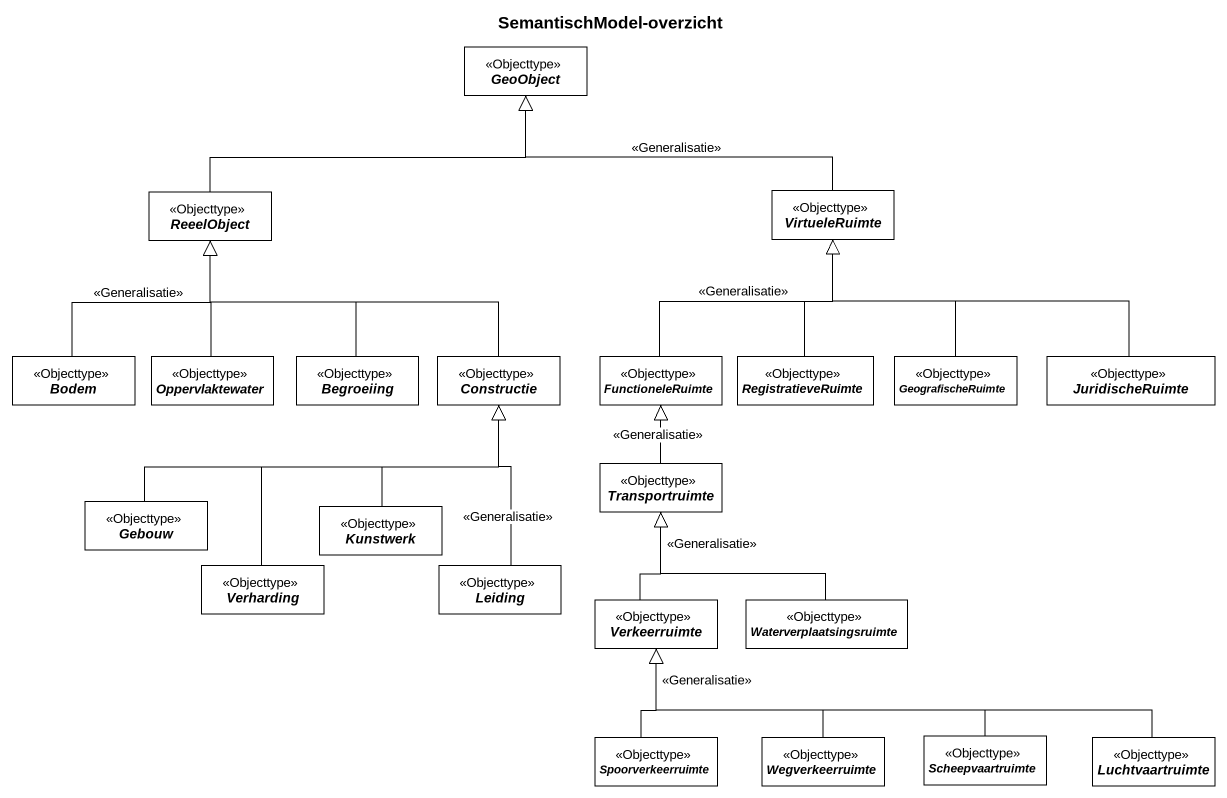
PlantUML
@startuml
title SemantischModel-overzicht
hide circle
hide empty members
abstract class GeoObject <<Objecttype>> #FFFFFF
abstract class ReeelObject <<Objecttype>> #FFFFFF
abstract class VirtueleRuimte <<Objecttype>> #FFFFFF
abstract class Bodem <<Objecttype>> #FFFFFF
abstract class Oppervlaktewater <<Objecttype>> #FFFFFF
abstract class Begroeiing <<Objecttype>> #FFFFFF
abstract class Constructie <<Objecttype>> #FFFFFF
abstract class FunctioneleRuimte <<Objecttype>> #FFFFFF
abstract class RegistratieveRuimte <<Objecttype>> #FFFFFF
abstract class GeografischeRuimte <<Objecttype>> #FFFFFF
abstract class JuridischeRuimte <<Objecttype>> #FFFFFF
abstract class Transportruimte <<Objecttype>> #FFFFFF
abstract class Gebouw <<Objecttype>> #FFFFFF
abstract class Kunstwerk <<Objecttype>> #FFFFFF
abstract class Verharding <<Objecttype>> #FFFFFF
abstract class Leiding <<Objecttype>> #FFFFFF
abstract class Verkeerruimte <<Objecttype>> #FFFFFF
abstract class Waterverplaatsingsruimte <<Objecttype>> #FFFFFF
abstract class Spoorverkeerruimte <<Objecttype>> #FFFFFF
abstract class Wegverkeerruimte <<Objecttype>> #FFFFFF
abstract class Scheepvaartruimte <<Objecttype>> #FFFFFF
abstract class Luchtvaartruimte <<Objecttype>> #FFFFFF
ReeelObject -right-|> GeoObject
VirtueleRuimte -left-|> GeoObject : <<Generalisatie>>
Bodem -up-|> ReeelObject : <<Generalisatie>>
Oppervlaktewater -up-|> ReeelObject
Begroeiing -up-|> ReeelObject
Constructie -left-|> ReeelObject
FunctioneleRuimte -up-|> VirtueleRuimte : <<Generalisatie>>
RegistratieveRuimte -up-|> VirtueleRuimte
GeografischeRuimte -up-|> VirtueleRuimte
JuridischeRuimte -left-|> VirtueleRuimte
Transportruimte -up-|> FunctioneleRuimte : <<Generalisatie>>
Gebouw -right-|> Constructie
Kunstwerk -up-|> Constructie
Verharding -up-|> Constructie
Leiding -up-|> Constructie : <<Generalisatie>>
Verkeerruimte -up-|> Transportruimte : <<Generalisatie>>
Waterverplaatsingsruimte -up-|> Transportruimte
Spoorverkeerruimte -up-|> Verkeerruimte : <<Generalisatie>>
Wegverkeerruimte -up-|> Verkeerruimte
Scheepvaartruimte -left-|> Verkeerruimte
Luchtvaartruimte -left-|> Verkeerruimte
@enduml
